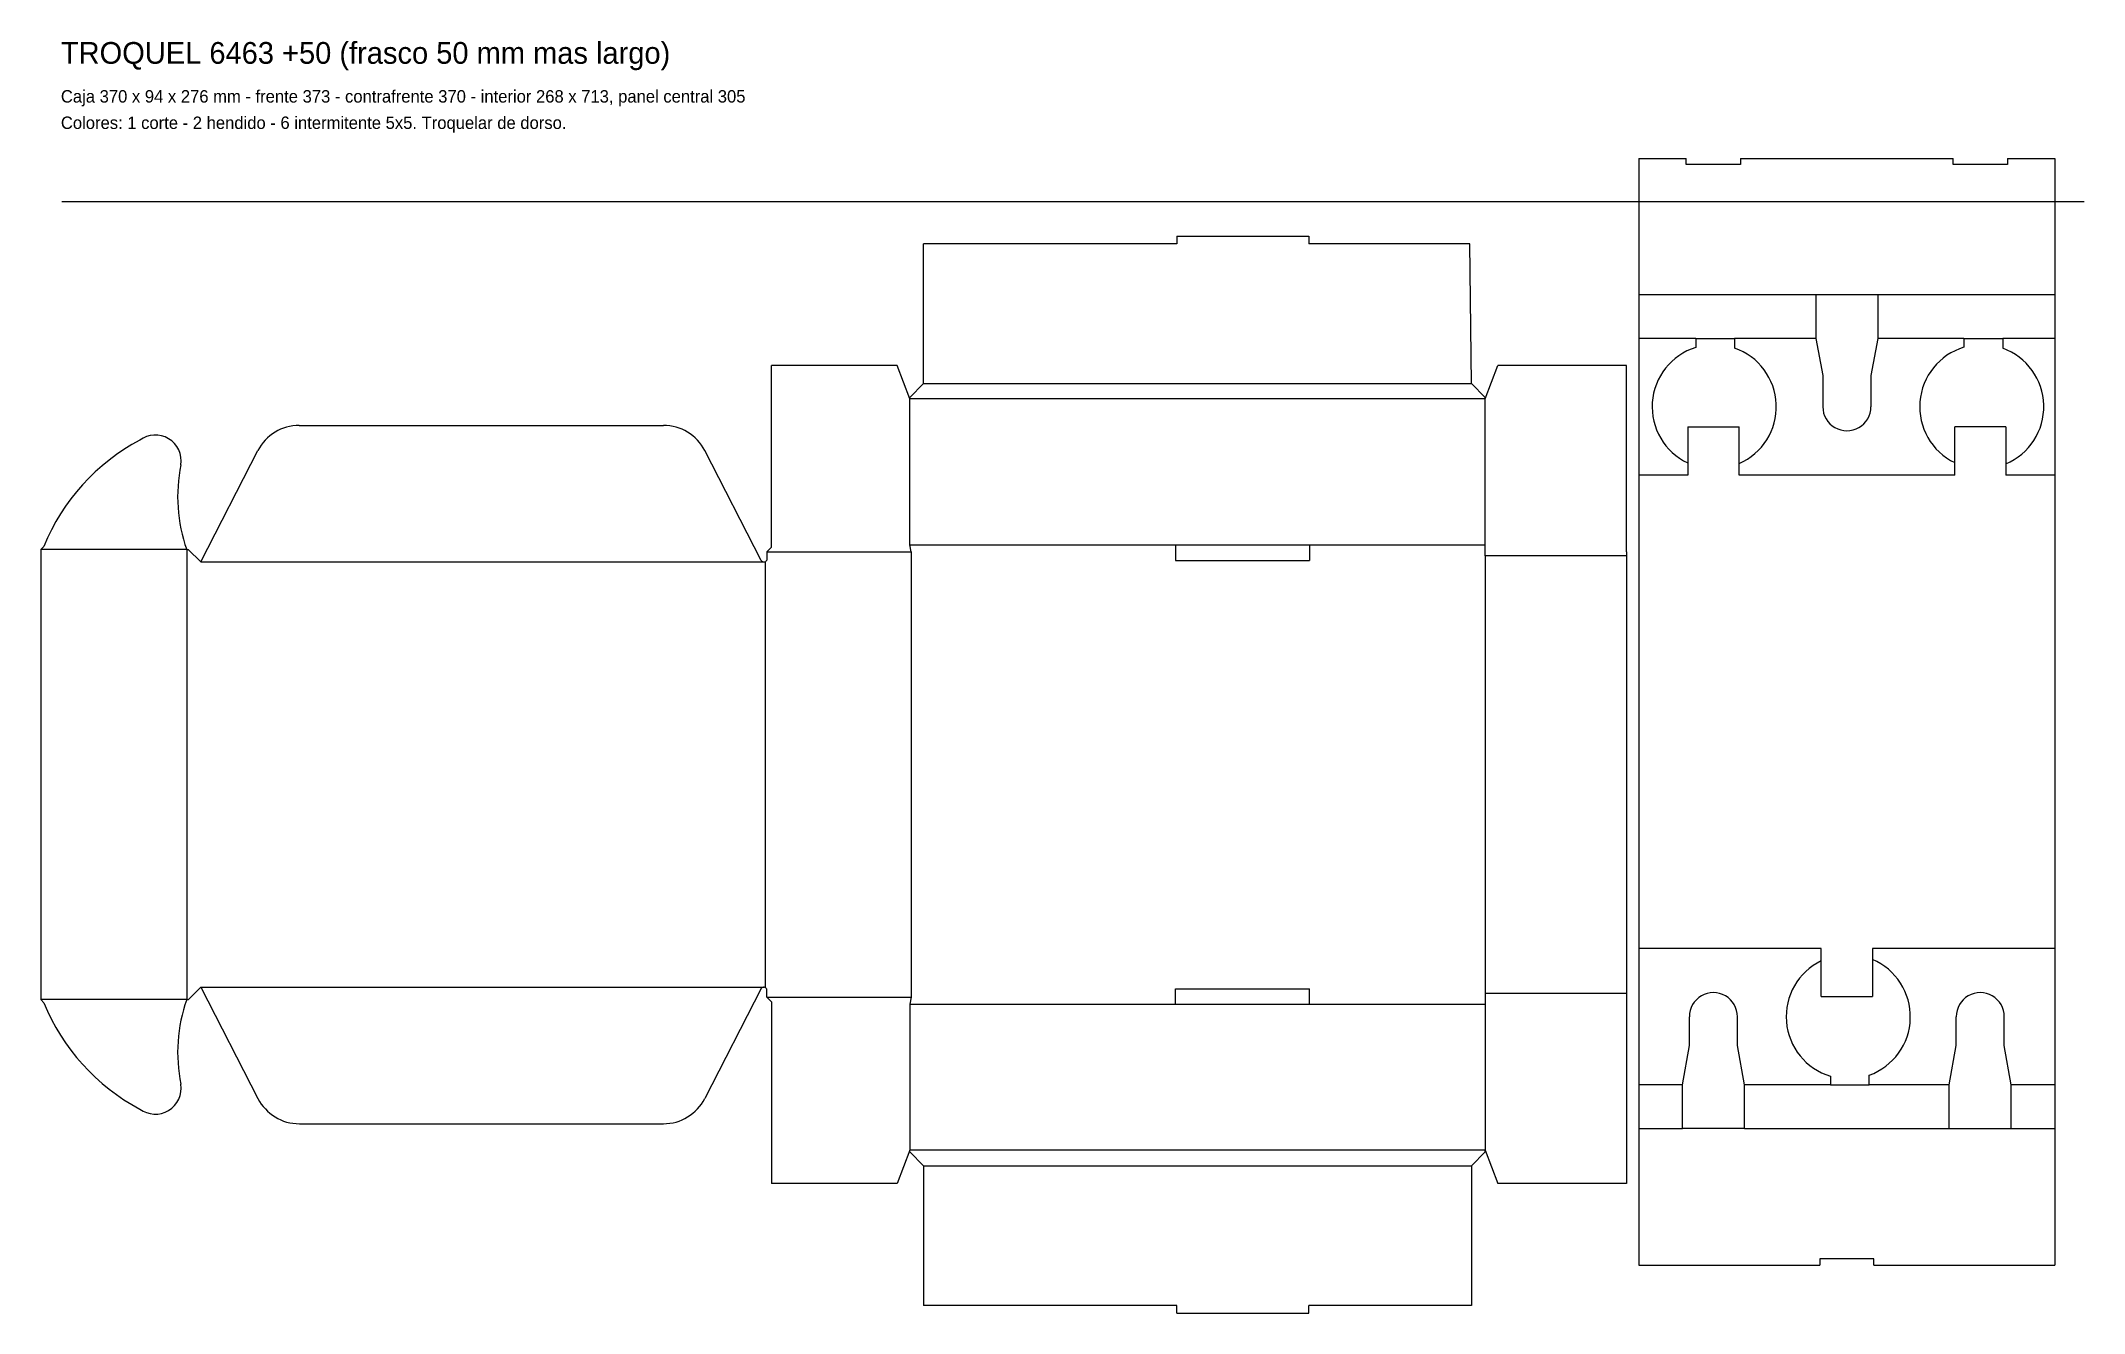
# Model space of a CAD drawing. Header units: millimetres. Extents: x 17 to 1334, y 525 to 1345.
import ezdxf

# ---------------------------------------------------------------- set-up
doc = ezdxf.new("R2010")
doc.units = ezdxf.units.MM
doc.layers.add('Referencias', color=5, linetype='CONTINUOUS')
doc.layers.add('Troquel', color=4, linetype='CONTINUOUS')

msp = doc.modelspace()

# ---------------------------------------------------------------- linework, layer by layer
at = {"layer": 'Troquel', "color": 1}
for p, q in [((1047.119, 1269.0167), (1047.119, 556.0087)), ((1047.119, 1269.0167), (1077.617, 1269.0167)), ((1077.617, 1265.0167), (1077.617, 1269.0167)), ((1112.617, 1265.0167), (1077.617, 1265.0167)), ((1112.617, 1269.0167), (1249.623, 1269.0167)), ((1112.617, 1269.0167), (1112.617, 1265.0167)), ((1249.623, 1265.0167), (1249.623, 1269.0167)), ((1284.623, 1265.0167), (1249.623, 1265.0167)), ((1284.623, 1269.0167), (1315.123, 1269.0167)), ((1284.623, 1269.0167), (1284.623, 1265.0167)), ((1315.123, 1269.0167), (1315.123, 556.0087)), ((749.3434, 1214.0167), (586.0934, 1214.0167)), ((586.0934, 1124.0167), (586.0934, 1214.0167)), ((749.3434, 1219.0167), (834.3434, 1219.0167)), ((749.3434, 1219.0167), (749.3434, 1214.0167)), ((834.3434, 1219.0167), (834.3434, 1214.0167)), ((938.0934, 1214.0167), (834.3434, 1214.0167)), ((939.0934, 1124.0167), (938.0934, 1214.0167)), ((1201.119, 1181.0177), (1161.119, 1181.0177)), ((1161.119, 1181.0177), (1161.119, 1153.0177)), ((1201.119, 1181.0177), (1201.119, 1153.0177)), ((1083.6963, 1153.0177), (1083.6963, 1147.1943)), ((1083.6963, 1153.0177), (1108.6963, 1153.0177)), ((1108.6963, 1153.0177), (1108.6963, 1146.8226)), ((1161.119, 1153.0177), (1165.619, 1129.1817)), ((1201.119, 1153.0177), (1196.619, 1129.1817)), ((1256.5865, 1153.0177), (1256.5865, 1147.336)), ((1256.5865, 1153.0177), (1281.5865, 1153.0177)), ((1281.5865, 1153.0177), (1281.5865, 1146.6596)), ((569.0934, 1135.5167), (487.9274, 1135.5167)), ((487.9274, 1018.5167), (487.9274, 1135.5167)), ((577.0934, 1114.0167), (569.0934, 1135.5167)), ((948.0934, 1114.0167), (956.0934, 1135.5167)), ((1039.0934, 1135.5167), (956.0934, 1135.5167)), ((1039.0934, 1015.5167), (1039.0934, 1135.5167)), ((577.0934, 1115.0167), (586.0934, 1124.0167)), ((948.0934, 1115.0167), (939.0934, 1124.0167)), ((1165.619, 1129.1817), (1165.619, 1109.0167)), ((1196.619, 1129.1817), (1196.619, 1109.0167)), ((577.0934, 1020.0167), (577.0934, 1115.0167)), ((948.0934, 1114.0167), (948.0934, 1115.0167)), ((948.0934, 1013.0167), (948.0934, 1114.0167)), ((183.6439, 1097.0167), (418.3434, 1097.0167)), ((1078.617, 1096.0157), (1078.617, 1065.0157)), ((1078.617, 1096.0157), (1111.617, 1096.0157)), ((1111.617, 1065.0157), (1111.617, 1096.0157)), ((1250.623, 1065.0157), (1250.623, 1096.0157)), ((1283.623, 1096.0157), (1250.623, 1096.0157)), ((1283.623, 1096.0157), (1283.623, 1065.0157)), ((120.0934, 1009.0167), (156.9634, 1080.7334)), ((481.4554, 1009.8697), (445.024, 1080.7334)), ((19.0934, 1019.0157), (17.0934, 1017.0157)), ((17.0934, 1017.0157), (17.0934, 727.0177)), ((111.0934, 1017.0167), (112.0934, 1017.0167)), ((112.0934, 1017.0167), (120.0934, 1009.0167)), ((487.9274, 1018.5167), (484.9274, 1015.5167)), ((484.9274, 1015.5167), (484.9274, 1010.2177)), ((578.0934, 1015.5167), (577.0934, 1020.0167)), ((748.3434, 1020.0167), (834.8434, 1020.0167)), ((748.3434, 1020.0167), (748.3434, 1010.0167)), ((834.8434, 1020.0167), (834.8434, 1010.0167)), ((1039.0934, 1015.5167), (1039.0934, 728.5167)), ((748.3434, 1010.0167), (834.8434, 1010.0167)), ((1164.619, 729.0157), (1164.619, 760.0117)), ((1197.619, 760.0117), (1197.619, 729.0157)), ((19.0934, 725.0177), (17.0934, 727.0177)), ((111.1545, 727.0167), (112.1545, 727.0167)), ((112.1545, 727.0167), (120.1545, 735.0167)), ((120.1545, 735.0167), (157.0256, 663.2998)), ((481.4554, 734.1637), (445.0234, 663.3)), ((484.9274, 728.5167), (484.9274, 733.8157)), ((487.9274, 725.5167), (484.9274, 728.5167)), ((487.9274, 725.5167), (487.9274, 608.5167)), ((578.0934, 728.5167), (577.0934, 724.0167)), ((748.3434, 724.0167), (748.3434, 734.0167)), ((748.3434, 734.0167), (834.8434, 734.0167)), ((834.8434, 724.0167), (834.8434, 734.0167)), ((948.0934, 731.0167), (948.0934, 630.0167)), ((1039.0934, 728.5167), (1039.0934, 608.5167)), ((1164.619, 729.0157), (1197.619, 729.0157)), ((577.0934, 724.0167), (577.0934, 630.0167)), ((748.3434, 724.0167), (834.8434, 724.0167)), ((1079.617, 697.5157), (1079.617, 716.0102)), ((1110.617, 697.5157), (1110.617, 716.0102)), ((1251.623, 697.5157), (1251.623, 716.0102)), ((1282.623, 697.5157), (1282.623, 716.0102)), ((1075.117, 672.0087), (1079.617, 697.5157)), ((1115.117, 672.0087), (1110.617, 697.5157)), ((1247.123, 672.0087), (1251.623, 697.5157)), ((1287.123, 672.0087), (1282.623, 697.5157)), ((1075.117, 644.0087), (1075.117, 672.0087)), ((1115.117, 644.0087), (1115.117, 672.0087)), ((1170.5825, 677.6907), (1170.5825, 672.0087)), ((1170.5825, 672.0087), (1195.5825, 672.0087)), ((1195.5825, 672.0087), (1195.5825, 678.3671)), ((1247.123, 644.0087), (1247.123, 672.0087)), ((1287.123, 644.0087), (1287.123, 672.0087)), ((183.706, 647.0167), (418.3429, 647.0167)), ((1115.117, 644.0087), (1075.117, 644.0087)), ((1247.123, 644.0087), (1287.123, 644.0087)), ((577.0934, 630.0167), (569.0934, 608.5167)), ((577.0934, 629.0167), (577.0934, 630.0167)), ((577.0934, 629.0167), (586.0934, 620.0167)), ((586.0934, 620.0167), (586.0934, 530.0167)), ((948.0934, 629.0167), (939.0934, 620.0167)), ((939.0934, 620.0167), (939.0934, 530.0167)), ((948.0934, 630.0167), (956.0934, 608.5167)), ((948.0934, 629.0167), (948.0934, 630.0167)), ((569.0934, 608.5167), (487.9274, 608.5167)), ((1039.0934, 608.5167), (956.0934, 608.5167)), ((1047.119, 556.0087), (1163.619, 556.0087)), ((1198.619, 560.0087), (1163.619, 560.0087)), ((1163.619, 560.0087), (1163.619, 556.0087)), ((1198.619, 556.0087), (1198.619, 560.0087)), ((1198.619, 556.0087), (1315.123, 556.0087)), ((749.3434, 530.0167), (586.0934, 530.0167)), ((749.3434, 525.0167), (749.3434, 530.0167)), ((939.0934, 530.0167), (834.3434, 530.0167)), ((834.3434, 525.0167), (834.3434, 530.0167)), ((749.3434, 525.0167), (834.3434, 525.0167))]:
    msp.add_line(p, q, dxfattribs=at)
at = {"layer": 'Troquel', "color": 2}
for p, q in [((1334.0624, 1241.0167), (30.5084, 1241.0167)), ((1161.119, 1181.0177), (1047.119, 1181.0177)), ((1315.123, 1181.0177), (1201.119, 1181.0177)), ((1083.6963, 1153.0177), (1047.119, 1153.0177)), ((1161.119, 1153.0177), (1108.6963, 1153.0177)), ((1256.5865, 1153.0177), (1201.119, 1153.0177)), ((1315.123, 1153.0177), (1281.5865, 1153.0177)), ((586.0934, 1124.0167), (939.0934, 1124.0167)), ((948.0934, 1114.0167), (577.0934, 1114.0167)), ((111.0934, 1017.0157), (17.0934, 1017.0157)), ((111.0934, 1017.0167), (111.0934, 727.0167)), ((484.9274, 1015.5167), (578.0934, 1015.5167)), ((577.0934, 1020.0167), (748.3434, 1020.0167)), ((578.0934, 1015.5167), (578.0934, 728.5167)), ((834.8434, 1020.0167), (948.0934, 1020.0167)), ((120.0934, 1009.0167), (483.0934, 1009.0167)), ((484.0934, 734.7487), (484.0934, 1009.2847)), ((948.0934, 1013.0167), (948.0934, 731.0167)), ((1039.0934, 1013.0167), (948.0934, 1013.0167)), ((111.0934, 727.0177), (17.0934, 727.0177)), ((120.1545, 735.0167), (483.0934, 735.0167)), ((484.9274, 728.5167), (578.0934, 728.5167)), ((1039.0934, 731.0167), (948.0934, 731.0167)), ((577.0934, 724.0167), (748.3434, 724.0167)), ((834.8434, 724.0167), (948.0934, 724.0167)), ((1075.117, 672.0087), (1047.119, 672.0087)), ((1170.5825, 672.0087), (1115.117, 672.0087)), ((1247.123, 672.0087), (1195.5825, 672.0087)), ((1315.123, 672.0087), (1287.123, 672.0087)), ((1315.123, 672.0087), (1287.123, 672.0087)), ((1047.119, 644.0087), (1075.117, 644.0087)), ((1115.117, 644.0087), (1247.123, 644.0087)), ((1287.123, 644.0087), (1315.123, 644.0087)), ((948.0934, 630.0167), (577.0934, 630.0167)), ((586.0934, 620.0167), (939.0934, 620.0167))]:
    msp.add_line(p, q, dxfattribs=at)
at = {"layer": 'Troquel', "color": 6}
for p, q in [((1078.617, 1065.0157), (1047.119, 1065.0157)), ((1250.623, 1065.0157), (1111.617, 1065.0157)), ((1315.123, 1065.0157), (1283.623, 1065.0157)), ((1164.619, 760.0117), (1047.119, 760.0117)), ((1315.123, 760.0117), (1197.619, 760.0117))]:
    msp.add_line(p, q, dxfattribs=at)
at = {"layer": 'Troquel', "color": 1}
for centre, radius, start, end in [((1095.6315, 1109.0167), 39.9997, 107.3605, 244.8262), ((1095.6315, 1109.0167), 39.9997, 293.5557, 70.9361), ((1268.059, 1109.0167), 39.9998, 106.6673, 244.1573), ((1268.059, 1109.0167), 39.9998, 292.8987, 70.2333), ((1181.119, 1109.0167), 15.5, 179.9989, 0.0011), ((183.6439, 1067.0167), 30, 90, 152.792), ((418.3434, 1067.0167), 30, 27.208, 90), ((144.0633, 968.475), 134.803, 117.973, 157.9805), ((90.7981, 1074.0339), 16.7753, 351.4531, 126.4431), ((206.294, 1050.8759), 101.0426, 168.1988, 199.5785), ((483.0936, 1011.017), 2, 215.0047, 336.4753), ((1182.055, 716.0102), 40, 115.8425, 253.3329), ((1182.055, 716.0102), 40, 289.7665, 67.1015), ((144.0624, 775.558), 134.802, 202.0195, 242.0273), ((206.2944, 693.1582), 101.0428, 160.4219, 191.8015), ((483.0939, 733.017), 1.9999, 23.5393, 145.0134), ((1095.117, 716.0102), 15.5, 359.9997, 180.0003), ((1267.123, 716.0102), 15.5, 359.9997, 180.0003), ((90.7988, 670), 16.7759, 233.5569, 8.545), ((183.706, 677.0167), 30, 207.2086, 270), ((418.3429, 677.0167), 30, 270, 332.7917)]:
    msp.add_arc(centre, radius, start, end, dxfattribs=at)

# ---------------------------------------------------------------- texts
at = {"layer": 'Referencias'}
for s, height, p in [('TROQUEL 6463 +50 (frasco 50 mm mas largo)', 14, (30, 1330)), ('Caja 370 x 94 x 276 mm - frente 373 - contrafrente 370 - interior 268 x 713, panel central 305', 8, (30, 1305)), ('Colores: 1 corte - 2 hendido - 6 intermitente 5x5. Troquelar de dorso.', 8, (30, 1288))]:
    msp.add_text(s, height=height, dxfattribs=at).set_placement(p)

doc.saveas('drawing.dxf')
